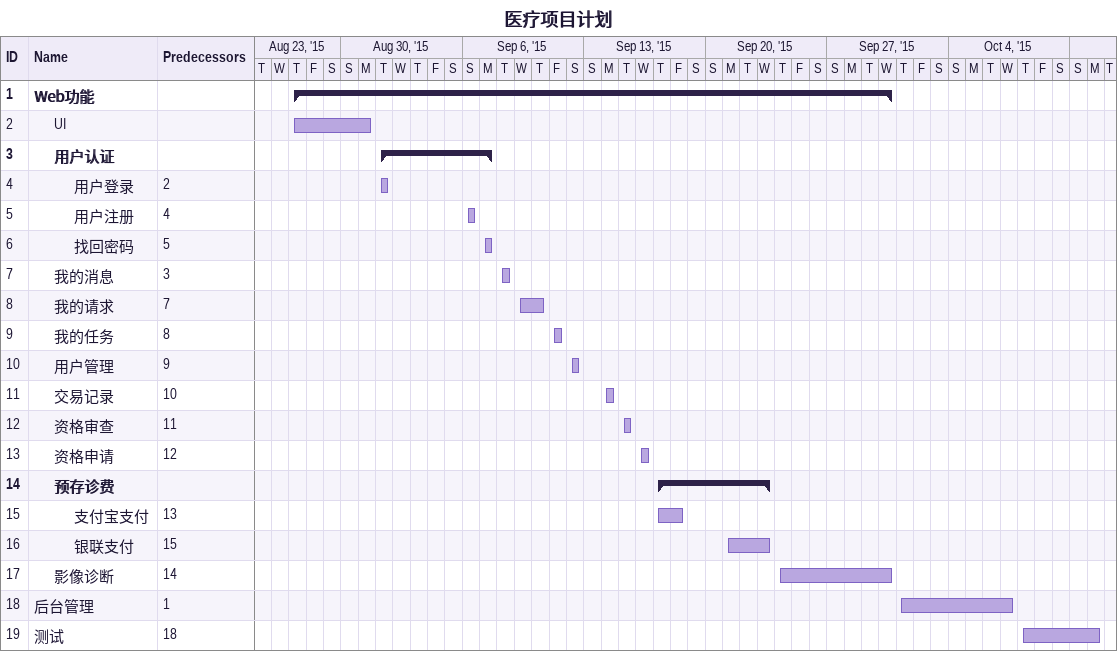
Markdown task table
医疗项目计划

| ID | Level | Task | Start | Finish | Predecessors |
|---|---|---|---|---|---|
| 1 | 1 | **Web功能** | 2015-08-27 | 2015-09-30 |  |
| 2 | 2 | UI | 2015-08-27 | 2015-08-31 |  |
| 3 | 2 | **用户认证** | 2015-09-01 | 2015-09-07 |  |
| 4 | 3 | 用户登录 | 2015-09-01 | 2015-09-01 | 2 |
| 5 | 3 | 用户注册 | 2015-09-06 | 2015-09-06 | 4 |
| 6 | 3 | 找回密码 | 2015-09-07 | 2015-09-07 | 5 |
| 7 | 2 | 我的消息 | 2015-09-08 | 2015-09-08 | 3 |
| 8 | 2 | 我的请求 | 2015-09-09 | 2015-09-10 | 7 |
| 9 | 2 | 我的任务 | 2015-09-11 | 2015-09-11 | 8 |
| 10 | 2 | 用户管理 | 2015-09-12 | 2015-09-12 | 9 |
| 11 | 2 | 交易记录 | 2015-09-14 | 2015-09-14 | 10 |
| 12 | 2 | 资格审查 | 2015-09-15 | 2015-09-15 | 11 |
| 13 | 2 | 资格申请 | 2015-09-16 | 2015-09-16 | 12 |
| 14 | 2 | **预存诊费** | 2015-09-17 | 2015-09-23 |  |
| 15 | 3 | 支付宝支付 | 2015-09-17 | 2015-09-18 | 13 |
| 16 | 3 | 银联支付 | 2015-09-21 | 2015-09-23 | 15 |
| 17 | 2 | 影像诊断 | 2015-09-24 | 2015-09-30 | 14 |
| 18 | 1 | 后台管理 | 2015-10-01 | 2015-10-07 | 1 |
| 19 | 1 | 测试 | 2015-10-08 | 2015-10-12 | 18 |
